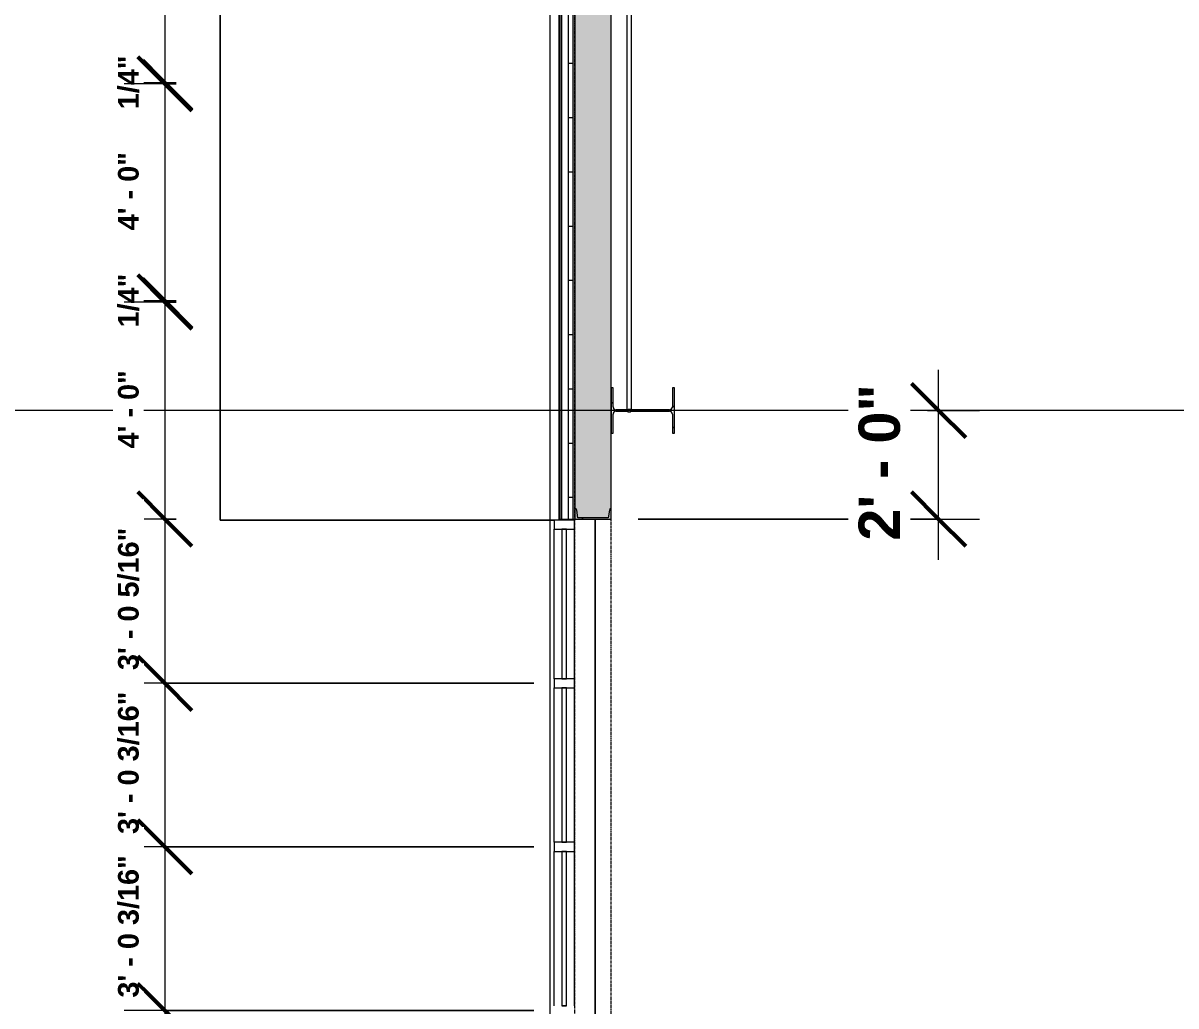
# Model space of a CAD drawing. Header units: inches. Extents: x 21592 to 24810, y -23179 to -20467.
# Drawn here: x 21939.6 to 22194.5, y -22240.5 to -22023.1 of the extents above; entities that cross this region are included whole.
import ezdxf

# ---------------------------------------------------------------- set-up
doc = ezdxf.new("R2010")
doc.units = ezdxf.units.IN
doc.header["$MEASUREMENT"] = 0
doc.linetypes.add('Grid Line 1_2_', pattern=[0.875, 0.5, -0.125, 0.125, -0.125])
for name, color, linetype, lineweight in [('A-ANNO-DIMS', 211, 'Continuous', 9), ('A-ANNO-DIMS-96', 211, 'Continuous', 9), ('A-FLOR', 192, 'Continuous', 20), ('A-GLAZ-CURT', 52, 'Continuous', 20), ('A-GLAZ-CWMG', 51, 'Continuous', 20), ('A-SITE-SWLK', 140, 'Continuous', 140), ('A-WALL', 113, 'Continuous', 20), ('A-WALL-PATT', 111, 'Continuous', 50), ('C-TOPO', 7, 'Continuous', 20), ('L-SITE-WALL', 31, 'Continuous', 20), ('S-BEAM', 12, 'Continuous', 20), ('S-COLS', 52, 'Continuous', 20), ('S-GRID', 1, 'Continuous', 9)]:
    doc.layers.add(name, color=color, linetype=linetype, lineweight=lineweight)
doc.styles.add('Arial_B', font='arialbd.ttf', dxfattribs={"height": 9.132806})
doc.styles.add('Arial_B_1', font='arialbd.ttf', dxfattribs={"height": 4.566403})
doc.dimstyles.new('OD_Dimension_1', dxfattribs={"dimscale": 12, "dimtxt": 9, "dimasz": 1, "dimexe": 0.75, "dimexo": 0.5, "dimgap": 0.5, "dimtad": 1, "dimdec": 4, "dimrnd": 0.0625, "dimzin": 3, "dimdsep": 46, "dimlunit": 4, "dimtxsty": 'Arial_B', "dimblk1": 'OBLIQUE', "dimblk2": 'OBLIQUE', "dimsah": 1, "dimcen": 0.09, "dimdle": 0.75, "dimazin": 0, "dimtfac": 1, "dimtdec": 4, "dimtix": 1, "dimtmove": 0, "dimatfit": 3, "dimfxl": 1, "dimtvp": 1, "dimtfill": 1, "dimfrac": 2, "dimtolj": 1, "dimtzin": 0, "dimlwd": 13, "dimlwe": 13, "dimarcsym": 2})
doc.dimstyles.new('OD_Dimension_2_1', dxfattribs={"dimscale": 12, "dimtxt": 4.5, "dimasz": 1, "dimexe": 0.75, "dimexo": 0.5, "dimgap": 0.375, "dimtad": 1, "dimdec": 4, "dimrnd": 0.0625, "dimzin": 3, "dimdsep": 46, "dimlunit": 4, "dimtxsty": 'Arial_B_1', "dimblk1": 'OBLIQUE', "dimblk2": 'OBLIQUE', "dimsah": 1, "dimcen": 0.09, "dimdle": 0.75, "dimazin": 0, "dimtfac": 1, "dimtdec": 4, "dimtix": 1, "dimtmove": 0, "dimatfit": 3, "dimfxl": 1, "dimtvp": 1, "dimtfill": 1, "dimfrac": 2, "dimtolj": 1, "dimtzin": 0, "dimlwd": 13, "dimlwe": 13, "dimarcsym": 2})
doc.dimstyles.new('OD_Dimension_2_2', dxfattribs={"dimscale": 12, "dimtxt": 4.5, "dimasz": 1, "dimexe": 0.75, "dimexo": 0.5, "dimgap": 0.375, "dimtad": 1, "dimdec": 4, "dimrnd": 0.0625, "dimzin": 3, "dimdsep": 46, "dimlunit": 4, "dimtxsty": 'Arial_B_1', "dimblk1": 'OBLIQUE', "dimblk2": 'OBLIQUE', "dimsah": 1, "dimcen": 0.09, "dimdle": 0.75, "dimazin": 0, "dimtfac": 1, "dimtdec": 4, "dimtix": 1, "dimtmove": 0, "dimatfit": 3, "dimfxl": 1, "dimtvp": 1, "dimtfill": 1, "dimfrac": 2, "dimtolj": 1, "dimtzin": 0, "dimlwd": 13, "dimlwe": 13, "dimarcsym": 2})
doc.dimstyles.new('OD_Dimension_2_4', dxfattribs={"dimscale": 12, "dimtxt": 4.5, "dimasz": 1, "dimexe": 0.75, "dimexo": 0.5, "dimgap": 0.375, "dimtad": 1, "dimdec": 4, "dimrnd": 0.0625, "dimzin": 3, "dimdsep": 46, "dimlunit": 4, "dimtxsty": 'Arial_B_1', "dimblk1": 'OBLIQUE', "dimblk2": 'OBLIQUE', "dimsah": 1, "dimcen": 0.09, "dimdle": 0.75, "dimazin": 0, "dimtfac": 1, "dimtdec": 4, "dimtix": 1, "dimtmove": 0, "dimatfit": 3, "dimfxl": 1, "dimtvp": 1, "dimtfill": 1, "dimfrac": 2, "dimtolj": 1, "dimtzin": 0, "dimlwd": 13, "dimlwe": 13, "dimarcsym": 2})
pattern_1 = [(45, (0, 0), (-9.503515, 9.503515), []), (45, (0, 14.4), (-9.503515, 9.503515), [])]

# ---------------------------------------------------------------- blocks, each defined once
blk = doc.blocks.new('Struct_Xcel_Sports Complex_rvt-1-Enlarged First Floor Plan _West_')
at = {"layer": 'A-FLOR', "color": 43, "lineweight": 13}
blk.add_line((22066.14, -22342.74), (22066.14, -22132.8), dxfattribs=at)
at = {"layer": 'L-SITE-WALL', "color": 43, "lineweight": 13}
for p, q in [((22058.14, -22133.05), (22058.14, -21722.68)), ((22066.14, -22132.8), (22066.14, -22342.74))]:
    blk.add_line(p, q, dxfattribs=at)
blk = doc.blocks.new('Round Bar - 1_-1267021-Enlarged First Floor Plan _West_')
at = {"layer": 'S-BEAM', "color": 43, "lineweight": 13}
for p, q in [((22073.14, -21867.69), (22073.14, -21988.94)), ((22074.14, -21988.94), (22074.14, -21867.69))]:
    blk.add_line(p, q, dxfattribs=at)
for centre, start_param, end_param in [((22073.64, -21867.69), 0, 3.141593), ((22073.64, -21867.69), 3.141593, 6.283185), ((22073.64, -22108.84), 3.616844, 5.733719)]:
    blk.add_ellipse(centre, major_axis=(0.5, 0), ratio=0.507473, start_param=start_param, end_param=end_param, dxfattribs=at)
blk = doc.blocks.new('Round Bar - 1_-1267063-Enlarged First Floor Plan _West_')
at = {"layer": 'S-BEAM', "color": 43, "lineweight": 13}
for p, q in [((22073.14, -21987.55), (22073.14, -22108.8)), ((22074.14, -22108.8), (22074.14, -21987.55))]:
    blk.add_line(p, q, dxfattribs=at)
for centre, start_param, end_param in [((22073.64, -21867.65), 1.451587, 1.690005), ((22073.64, -22108.8), 0, 3.141593), ((22073.64, -22108.8), 3.141593, 6.283185)]:
    blk.add_ellipse(centre, major_axis=(0.5, 0), ratio=0.507473, start_param=start_param, end_param=end_param, dxfattribs=at)
blk = doc.blocks.new('System Panel - INSULATED LOW-E GLAZING _SEE ELEVATIONS FOR U-FACTOR_ SHGC_ _ LT_-1142345-Enlarged First Floor Plan _West_')
at = {"layer": 'A-GLAZ-CURT', "color": 7}
for p, q in [((16.53125, 1.25), (-16.53125, 1.25)), ((-16.53125, 1.25), (-16.53125, 0.25)), ((-16.53125, 0.25), (16.53125, 0.25)), ((16.53125, 0.25), (16.53125, 1.25))]:
    blk.add_line(p, q, dxfattribs=at)
at = {"layer": 'A-GLAZ-CURT', "color": 10, "lineweight": 13}
for p, q in [((-16.53125, 0.25), (-16.53125, 1.25)), ((16.53125, 1.25), (-16.53125, 1.25)), ((-16.53125, 0.25), (16.53125, 0.25)), ((16.53125, 1.25), (16.53125, 0.25))]:
    blk.add_line(p, q, dxfattribs=at)
blk = doc.blocks.new('Rectangular Mullion - Exterior 2_ x 4_5_-1135311-Enlarged First Floor Plan _West_')
at = {"layer": 'A-GLAZ-CWMG', "color": 43, "lineweight": 13}
for p, q in [((22057.02, -22578.24), (22057.02, -22545.18)), ((22061.52, -22578.24), (22061.52, -22545.18))]:
    blk.add_line(p, q, dxfattribs=at)
blk = doc.blocks.new('Rectangular Mullion - Exterior 2_ x 4_5_-1142372-Enlarged First Floor Plan _West_')
at = {"layer": 'A-GLAZ-CWMG', "color": 7}
for p, q in [((0, 1.5), (-2, 1.5)), ((-2, 1.5), (-2, -3)), ((0, -3), (0, 1.5)), ((-2, -3), (0, -3))]:
    blk.add_line(p, q, dxfattribs=at)
blk = doc.blocks.new('System Panel - INSULATED LOW-E GLAZING _SEE ELEVATIONS FOR U-FACTOR_ SHGC_ _ LT_-827454-Enlarged First Floor Plan _West_')
at = {"layer": 'A-GLAZ-CURT', "color": 7}
for p, q in [((17.09375, 1.25), (-17.09375, 1.25)), ((-17.09375, 1.25), (-17.09375, 0.25)), ((-17.09375, 0.25), (17.09375, 0.25)), ((17.09375, 0.25), (17.09375, 1.25))]:
    blk.add_line(p, q, dxfattribs=at)
at = {"layer": 'A-GLAZ-CURT', "color": 10, "lineweight": 13}
for p, q in [((-17.09375, 0.25), (-17.09375, 1.25)), ((17.09375, 1.25), (-17.09375, 1.25)), ((-17.09375, 0.25), (17.09375, 0.25)), ((17.09375, 1.25), (17.09375, 0.25))]:
    blk.add_line(p, q, dxfattribs=at)
blk = doc.blocks.new('Rectangular Mullion - Exterior 2_ x 4_5_-V25-Enlarged First Floor Plan _West_')
at = {"layer": 'A-GLAZ-CWMG', "color": 43, "lineweight": 13}
for p, q in [((22057.02, -22204.3), (22057.02, -22170.12)), ((22061.52, -22204.3), (22061.52, -22170.12))]:
    blk.add_line(p, q, dxfattribs=at)
blk = doc.blocks.new('Rectangular Mullion - Exterior 2_ x 4_5_-1142343-Enlarged First Floor Plan _West_')
at = {"layer": 'A-GLAZ-CWMG', "color": 7}
for p, q in [((-1, 1.5), (1, 1.5)), ((-1, -3), (-1, 1.5)), ((1, 1.5), (1, -3)), ((1, -3), (-1, -3))]:
    blk.add_line(p, q, dxfattribs=at)
blk = doc.blocks.new('Rectangular Mullion - Exterior 2_ x 4_5_-1135330-Enlarged First Floor Plan _West_')
at = {"layer": 'A-GLAZ-CWMG', "color": 43, "lineweight": 13}
for p, q in [((22057.02, -22686.8), (22057.02, -22652.62)), ((22061.52, -22686.8), (22061.52, -22652.62))]:
    blk.add_line(p, q, dxfattribs=at)
blk = doc.blocks.new('DIMBLOCK60-Enlarged First Floor Plan _West_')
at = {"layer": 'A-ANNO-DIMS-96', "lineweight": 13}
for p, q in [((22142.05, -22141.8), (22142.05, -22099.8)), ((22139.56, -22108.8), (22151.05, -22108.8)), ((22142.05, -22108.8), (22139.56, -22108.8)), ((22075.64, -22132.8), (22151.05, -22132.8)), ((22142.05, -22132.8), (22075.64, -22132.8))]:
    blk.add_line(p, q, dxfattribs=at)
at = {"layer": 'A-ANNO-DIMS-96', "lineweight": 50}
for p, q in [((22142.05, -22108.8), (22136.05, -22102.8)), ((22142.05, -22108.8), (22148.05, -22114.8)), ((22142.05, -22132.8), (22136.05, -22126.8)), ((22142.05, -22132.8), (22148.05, -22138.8))]:
    blk.add_line(p, q, dxfattribs=at)
at = {"layer": 'A-ANNO-DIMS-96', "color": 0, "lineweight": 13, "insert": (22124.35, -22137.59), "char_height": 9.133, "width": 40.2857, "attachment_point": 1, "rotation": 90, "line_spacing_factor": 0.938532, "style": 'Arial_B', "bg_fill": 3, "box_fill_scale": 1.25, "bg_fill_color": 0, "bg_fill_transparency": 0}
blk.add_mtext('2\' - 0"', dxfattribs=at)
blk = doc.blocks.new('_Oblique')
at = {"color": 0, "linetype": 'ByBlock', "lineweight": -2}
blk.add_line((-0.5, -0.5), (0.5, 0.5), dxfattribs=at)
blk = doc.blocks.new('DIMBLOCK172-Enlarged First Floor Plan _West_')
at = {"layer": 'A-ANNO-DIMS-96', "lineweight": 50}
for p, q in [((21970.98, -21988.3), (21964.98, -21982.3)), ((21970.98, -21988.3), (21976.98, -21994.3)), ((21970.98, -22036.3), (21964.98, -22030.3)), ((21970.98, -22036.3), (21976.98, -22042.3))]:
    blk.add_line(p, q, dxfattribs=at)
at = {"layer": 'A-ANNO-DIMS-96', "lineweight": 13}
for p, q in [((21973.46, -21988.3), (21961.98, -21988.3)), ((21970.98, -21988.3), (21970.98, -22036.3)), ((21970.98, -21988.3), (21973.46, -21988.3)), ((21973.46, -22036.3), (21961.98, -22036.3)), ((21970.98, -22036.3), (21973.46, -22036.3))]:
    blk.add_line(p, q, dxfattribs=at)
at = {"layer": 'A-ANNO-DIMS-96', "color": 0, "lineweight": 13, "insert": (21960.63, -22020.7), "char_height": 4.566, "width": 20.1429, "attachment_point": 1, "rotation": 90, "line_spacing_factor": 0.938532, "style": 'Arial_B_1', "bg_fill": 3, "box_fill_scale": 1.25, "bg_fill_color": 0, "bg_fill_transparency": 0}
blk.add_mtext('4\' - 0"', dxfattribs=at)
blk = doc.blocks.new('DIMBLOCK173-Enlarged First Floor Plan _West_')
at = {"layer": 'A-ANNO-DIMS-96', "lineweight": 50}
for p, q in [((21970.98, -22036.3), (21964.98, -22030.3)), ((21970.98, -22036.55), (21964.98, -22030.55)), ((21970.98, -22036.3), (21976.98, -22042.3)), ((21970.98, -22036.55), (21976.98, -22042.55))]:
    blk.add_line(p, q, dxfattribs=at)
at = {"layer": 'A-ANNO-DIMS-96', "lineweight": 13}
for p, q in [((21973.46, -22036.3), (21961.98, -22036.3)), ((21973.46, -22036.55), (21961.98, -22036.55)), ((21970.98, -22036.3), (21970.98, -22036.55)), ((21970.98, -22036.3), (21973.46, -22036.3)), ((21970.98, -22036.55), (21973.46, -22036.55))]:
    blk.add_line(p, q, dxfattribs=at)
at = {"layer": 'A-ANNO-DIMS-96', "color": 0, "lineweight": 13, "insert": (21960.63, -22042.18), "char_height": 4.566, "width": 13.8, "attachment_point": 1, "rotation": 90, "line_spacing_factor": 0.938532, "style": 'Arial_B_1', "bg_fill": 3, "box_fill_scale": 1.25, "bg_fill_color": 0, "bg_fill_transparency": 0}
blk.add_mtext('1/4"', dxfattribs=at)
blk = doc.blocks.new('DIMBLOCK174-Enlarged First Floor Plan _West_')
at = {"layer": 'A-ANNO-DIMS-96', "lineweight": 50}
for p, q in [((21970.98, -22036.55), (21964.98, -22030.55)), ((21970.98, -22036.55), (21976.98, -22042.55)), ((21970.98, -22084.55), (21964.98, -22078.55)), ((21970.98, -22084.55), (21976.98, -22090.55))]:
    blk.add_line(p, q, dxfattribs=at)
at = {"layer": 'A-ANNO-DIMS-96', "lineweight": 13}
for p, q in [((21973.46, -22036.55), (21961.98, -22036.55)), ((21970.98, -22036.55), (21970.98, -22084.55)), ((21970.98, -22036.55), (21973.46, -22036.55)), ((21973.46, -22084.55), (21961.98, -22084.55)), ((21970.98, -22084.55), (21973.46, -22084.55))]:
    blk.add_line(p, q, dxfattribs=at)
at = {"layer": 'A-ANNO-DIMS-96', "color": 0, "lineweight": 13, "insert": (21960.63, -22068.95), "char_height": 4.566, "width": 20.1429, "attachment_point": 1, "rotation": 90, "line_spacing_factor": 0.938532, "style": 'Arial_B_1', "bg_fill": 3, "box_fill_scale": 1.25, "bg_fill_color": 0, "bg_fill_transparency": 0}
blk.add_mtext('4\' - 0"', dxfattribs=at)
blk = doc.blocks.new('DIMBLOCK175-Enlarged First Floor Plan _West_')
at = {"layer": 'A-ANNO-DIMS-96', "lineweight": 50}
for p, q in [((21970.98, -22084.55), (21964.98, -22078.55)), ((21970.98, -22084.8), (21964.98, -22078.8)), ((21970.98, -22084.55), (21976.98, -22090.55)), ((21970.98, -22084.8), (21976.98, -22090.8))]:
    blk.add_line(p, q, dxfattribs=at)
at = {"layer": 'A-ANNO-DIMS-96', "lineweight": 13}
for p, q in [((21973.46, -22084.55), (21961.98, -22084.55)), ((21973.46, -22084.8), (21961.98, -22084.8)), ((21970.98, -22084.55), (21970.98, -22084.8)), ((21970.98, -22084.55), (21973.46, -22084.55)), ((21970.98, -22084.8), (21973.46, -22084.8))]:
    blk.add_line(p, q, dxfattribs=at)
at = {"layer": 'A-ANNO-DIMS-96', "color": 0, "lineweight": 13, "insert": (21960.63, -22090.43), "char_height": 4.566, "width": 13.8, "attachment_point": 1, "rotation": 90, "line_spacing_factor": 0.938532, "style": 'Arial_B_1', "bg_fill": 3, "box_fill_scale": 1.25, "bg_fill_color": 0, "bg_fill_transparency": 0}
blk.add_mtext('1/4"', dxfattribs=at)
blk = doc.blocks.new('DIMBLOCK176-Enlarged First Floor Plan _West_')
at = {"layer": 'A-ANNO-DIMS-96', "lineweight": 50}
for p, q in [((21970.98, -22084.8), (21964.98, -22078.8)), ((21970.98, -22084.8), (21976.98, -22090.8)), ((21970.98, -22132.8), (21964.98, -22126.8)), ((21970.98, -22132.8), (21976.98, -22138.8))]:
    blk.add_line(p, q, dxfattribs=at)
at = {"layer": 'A-ANNO-DIMS-96', "lineweight": 13}
for p, q in [((21973.46, -22084.8), (21961.98, -22084.8)), ((21970.98, -22084.8), (21970.98, -22132.8)), ((21970.98, -22084.8), (21973.46, -22084.8)), ((21973.46, -22132.8), (21961.98, -22132.8)), ((21970.98, -22132.8), (21973.46, -22132.8))]:
    blk.add_line(p, q, dxfattribs=at)
at = {"layer": 'A-ANNO-DIMS-96', "color": 0, "lineweight": 13, "insert": (21960.63, -22117.2), "char_height": 4.566, "width": 20.1429, "attachment_point": 1, "rotation": 90, "line_spacing_factor": 0.938532, "style": 'Arial_B_1', "bg_fill": 3, "box_fill_scale": 1.25, "bg_fill_color": 0, "bg_fill_transparency": 0}
blk.add_mtext('4\' - 0"', dxfattribs=at)
blk = doc.blocks.new('DIMBLOCK177-Enlarged First Floor Plan _West_')
at = {"layer": 'A-ANNO-DIMS-96', "lineweight": 50}
for p, q in [((21970.98, -22132.8), (21964.98, -22126.8)), ((21970.98, -22132.8), (21976.98, -22138.8)), ((21970.98, -22169.12), (21964.98, -22163.12)), ((21970.98, -22169.12), (21976.98, -22175.12))]:
    blk.add_line(p, q, dxfattribs=at)
at = {"layer": 'A-ANNO-DIMS-96', "lineweight": 13}
for p, q in [((21973.46, -22132.8), (21961.98, -22132.8)), ((21970.98, -22132.8), (21970.98, -22169.12)), ((21970.98, -22132.8), (21973.46, -22132.8)), ((22052.52, -22169.12), (21961.98, -22169.12)), ((21970.98, -22169.12), (22052.52, -22169.12))]:
    blk.add_line(p, q, dxfattribs=at)
at = {"layer": 'A-ANNO-DIMS-96', "color": 0, "lineweight": 13, "insert": (21960.63, -22166.21), "char_height": 4.5664, "width": 36.6, "attachment_point": 1, "rotation": 90, "line_spacing_factor": 0.938532, "style": 'Arial_B_1', "bg_fill": 3, "box_fill_scale": 1.25, "bg_fill_color": 0, "bg_fill_transparency": 0}
blk.add_mtext('3\' - 0 5/16"', dxfattribs=at)
blk = doc.blocks.new('DIMBLOCK178-Enlarged First Floor Plan _West_')
at = {"layer": 'A-ANNO-DIMS-96', "lineweight": 50}
for p, q in [((21970.98, -22169.12), (21964.98, -22163.12)), ((21970.98, -22169.12), (21976.98, -22175.12)), ((21970.98, -22205.3), (21964.98, -22199.3)), ((21970.98, -22205.3), (21976.98, -22211.3))]:
    blk.add_line(p, q, dxfattribs=at)
at = {"layer": 'A-ANNO-DIMS-96', "lineweight": 13}
for p, q in [((22052.52, -22169.12), (21961.98, -22169.12)), ((21970.98, -22169.12), (21970.98, -22205.3)), ((21970.98, -22169.12), (22052.52, -22169.12)), ((22052.52, -22205.3), (21961.98, -22205.3)), ((21970.98, -22205.3), (22052.52, -22205.3))]:
    blk.add_line(p, q, dxfattribs=at)
at = {"layer": 'A-ANNO-DIMS-96', "color": 0, "lineweight": 13, "insert": (21960.63, -22202.46), "char_height": 4.5664, "width": 36.6, "attachment_point": 1, "rotation": 90, "line_spacing_factor": 0.938532, "style": 'Arial_B_1', "bg_fill": 3, "box_fill_scale": 1.25, "bg_fill_color": 0, "bg_fill_transparency": 0}
blk.add_mtext('3\' - 0 3/16"', dxfattribs=at)
blk = doc.blocks.new('DIMBLOCK179-Enlarged First Floor Plan _West_')
at = {"layer": 'A-ANNO-DIMS-96', "lineweight": 50}
for p, q in [((21970.98, -22205.3), (21964.98, -22199.3)), ((21970.98, -22205.3), (21976.98, -22211.3)), ((21970.98, -22241.49), (21964.98, -22235.49)), ((21970.98, -22241.49), (21976.98, -22247.49))]:
    blk.add_line(p, q, dxfattribs=at)
at = {"layer": 'A-ANNO-DIMS-96', "lineweight": 13}
for p, q in [((22052.52, -22205.3), (21961.98, -22205.3)), ((21970.98, -22205.3), (21970.98, -22241.49)), ((21970.98, -22205.3), (22052.52, -22205.3)), ((22052.52, -22241.49), (21961.98, -22241.49)), ((21970.98, -22241.49), (22052.52, -22241.49))]:
    blk.add_line(p, q, dxfattribs=at)
at = {"layer": 'A-ANNO-DIMS-96', "color": 0, "lineweight": 13, "insert": (21960.63, -22238.65), "char_height": 4.5664, "width": 36.6, "attachment_point": 1, "rotation": 90, "line_spacing_factor": 0.938532, "style": 'Arial_B_1', "bg_fill": 3, "box_fill_scale": 1.25, "bg_fill_color": 0, "bg_fill_transparency": 0}
blk.add_mtext('3\' - 0 3/16"', dxfattribs=at)
blk = doc.blocks.new('DIMBLOCK180-Enlarged First Floor Plan _West_')
at = {"layer": 'A-ANNO-DIMS-96', "lineweight": 50}
for p, q in [((21970.98, -22241.49), (21964.98, -22235.49)), ((21970.98, -22241.49), (21976.98, -22247.49)), ((21970.98, -22313.87), (21964.98, -22307.87)), ((21970.98, -22313.87), (21976.98, -22319.87))]:
    blk.add_line(p, q, dxfattribs=at)
at = {"layer": 'A-ANNO-DIMS-96', "lineweight": 13}
for p, q in [((22052.52, -22241.49), (21961.98, -22241.49)), ((21970.98, -22241.49), (21970.98, -22313.87)), ((21970.98, -22241.49), (22052.52, -22241.49)), ((22052.52, -22313.87), (21961.98, -22313.87)), ((21970.98, -22313.87), (22052.52, -22313.87))]:
    blk.add_line(p, q, dxfattribs=at)
at = {"layer": 'A-ANNO-DIMS-96', "color": 0, "lineweight": 13, "insert": (21960.63, -22291.21), "char_height": 4.5664, "width": 32.4857, "attachment_point": 1, "rotation": 90, "line_spacing_factor": 0.938532, "style": 'Arial_B_1', "bg_fill": 3, "box_fill_scale": 1.25, "bg_fill_color": 0, "bg_fill_transparency": 0}
blk.add_mtext('6\' - 0 3/8"', dxfattribs=at)

msp = doc.modelspace()

# ---------------------------------------------------------------- hatches: boundary and pattern name
at = {"layer": 'A-WALL-PATT', "lineweight": 9}
h = msp.add_hatch(dxfattribs=at)
h.set_pattern_fill('FP_10', color=8, style=0, pattern_type=2)
h.set_pattern_definition([(0, (0, 0), (0, 12), []), (90, (0, 0), (-12, 7e-16), [])])
h.paths.add_polyline_path([(22061.14023, -22132.80281), (22061.14023, -21722.92781), (22060.14023, -21722.92781), (22060.14023, -22132.80281)], flags=0)
h = msp.add_hatch(dxfattribs=at)
h.set_pattern_fill('FP_9', color=8, style=0, pattern_type=2)
h.set_pattern_definition([(0, (0, 0), (15.36, 3.84), [1.267, -10.253, 1.267, -10.253, -61.44]), (0, (0, 0), (15.36, 3.84), [-23.04, 1.267, -21.773, 1.267, -10.253, -26.88]), (0, (0, 0), (15.36, 3.84), [-57.6, 1.267, -6.413, 1.267, -17.933]), (120, (5.76, 1.92), (-11.00553755, 11.3821502), [1.267, -10.253, 1.267, -10.253, -61.44]), (120, (5.76, 1.92), (-11.00553755, 11.3821502), [-23.04, 1.267, -21.773, 1.267, -10.253, -26.88]), (120, (5.76, 1.92), (-11.00553755, 11.3821502), [-57.6, 1.267, -6.413, 1.267, -17.933]), (240, (7.68, 9.6), (-4.35446245, -15.2221502), [1.267, -10.253, 1.267, -10.253, -61.44]), (240, (7.68, 9.6), (-4.35446245, -15.2221502), [-23.04, 1.267, -21.773, 1.267, -10.253, -26.88]), (240, (7.68, 9.6), (-4.35446245, -15.2221502), [-57.6, 1.267, -6.413, 1.267, -17.933])])
h.paths.add_polyline_path([(22061.14023, -22132.80281), (22061.64023, -22132.80281), (22061.64023, -21722.92781), (22061.14023, -21722.92781), (22061.14023, -22123.73567)], flags=0)
h = msp.add_hatch(dxfattribs=at)
h.set_pattern_fill('FP_7', color=8, style=0, pattern_type=2)
h.set_pattern_definition([(161.57, (0.48, 0.48), (-3.839953776, -1.544e-05), [0, -27.322, 3.034, 0]), (18.43, (-0.48, 0.48), (-3.839953776, 1.544e-05), [0, -27.322, 3.034, 0]), (108.43, (0.48, 0.48), (1.919622, -9.60052459), [9.106, -21.25]), (71.57, (-0.48, 0.48), (1.919622, 9.60052459), [9.106, -21.25])])
h.paths.add_polyline_path([(22069.64023, -22132.80281), (22069.64023, -21722.92781), (22061.64023, -21722.92781), (22061.64023, -22132.80281)], flags=0)
at = {"layer": 'S-COLS', "lineweight": 9}
h = msp.add_hatch(dxfattribs=at)
h.set_pattern_fill('FP_6', color=8, style=0, pattern_type=2)
h.set_pattern_definition(pattern_1)
h.paths.add_polyline_path([(22070.07382, -22113.80281), (22070.07382, -22109.63875), (22070.27633, -22109.14985), (22070.76523, -22108.94734), (22073.26375, -22108.94734), (22073.14023, -22108.76019), (22073.14023, -22108.65828), (22070.76523, -22108.65828), (22070.27633, -22108.45577), (22070.07382, -22107.96687), (22070.07382, -22103.80281), (22069.64023, -22103.80281), (22069.64023, -22113.80281)], flags=0)
h.paths.add_polyline_path([(22083.20663, -22113.80281), (22083.64023, -22113.80281), (22083.64023, -22103.80281), (22083.20663, -22103.80281), (22083.20663, -22107.96687), (22083.00412, -22108.45577), (22082.51523, -22108.65828), (22074.14023, -22108.65828), (22074.11099, -22108.83182), (22074.067, -22108.94734), (22082.51523, -22108.94734), (22083.00412, -22109.14985), (22083.20663, -22109.63875)], flags=0)
h = msp.add_hatch(dxfattribs=at)
h.set_pattern_fill('FP_6', color=8, style=0, pattern_type=2)
h.set_pattern_definition(pattern_1)
h.paths.add_polyline_path([(22069.64023, -22132.80281), (22069.64023, -22130.46281), (22069.36445, -22130.57704), (22069.25023, -22130.85281), (22068.98937, -22132.49981), (22062.29108, -22132.49981), (22062.03023, -22130.85281), (22061.916, -22130.57704), (22061.64023, -22130.46281), (22061.64023, -22132.80281)], flags=0)

# ---------------------------------------------------------------- linework, layer by layer
at = {"layer": 'A-SITE-SWLK', "color": 43, "lineweight": 13}
for p, q in [((21983.23523, -21722.92781), (21983.23523, -22133.05281)), ((21983.23523, -22133.05281), (22057.01523, -22133.05281))]:
    msp.add_line(p, q, dxfattribs=at)
at = {"layer": 'A-WALL', "color": 7}
for p, q in [((22058.32773, -21722.92781), (22058.32773, -22132.80281)), ((22058.64023, -21722.92781), (22058.64023, -22132.80281)), ((22060.14023, -21722.92781), (22060.14023, -22132.80281)), ((22061.14023, -21722.92781), (22061.14023, -22132.80281)), ((22061.64023, -21722.92781), (22061.64023, -22132.80281)), ((22069.64023, -22132.80281), (22069.64023, -21722.92781)), ((22058.32773, -22132.80281), (22069.64023, -22132.80281))]:
    msp.add_line(p, q, dxfattribs=at)
at = {"layer": 'C-TOPO', "color": 43, "lineweight": 13}
for p, q in [((21983.23535, -21722.92822), (21983.23535, -22133.05225)), ((21983.23535, -22133.05225), (21983.23535, -21722.92822)), ((21983.23535, -22133.05225), (22057.01523, -22133.05225)), ((22057.01523, -22133.05225), (21983.23535, -22133.05225))]:
    msp.add_line(p, q, dxfattribs=at)
at = {"layer": 'L-SITE-WALL', "color": 43, "lineweight": 13}
for p, q in [((22056.14023, -22800.80281), (22056.14023, -20889.55281)), ((22058.14023, -21722.67781), (22058.14023, -22133.05281))]:
    msp.add_line(p, q, dxfattribs=at)
at = {"layer": 'S-COLS', "color": 7}
for p, q in [((22070.07382, -22103.80281), (22069.64023, -22103.80281)), ((22069.64023, -22103.80281), (22069.64023, -22113.80281)), ((22070.07382, -22107.96687), (22070.07382, -22103.80281)), ((22083.64023, -22103.80281), (22083.20663, -22103.80281)), ((22083.20663, -22103.80281), (22083.20663, -22107.96687)), ((22083.64023, -22113.80281), (22083.64023, -22103.80281)), ((22070.07382, -22113.80281), (22070.07382, -22109.63875)), ((22073.14023, -22108.65828), (22070.76523, -22108.65828)), ((22070.76523, -22108.94734), (22073.26375, -22108.94734)), ((22074.0167, -22108.94734), (22082.51523, -22108.94734)), ((22082.51523, -22108.65828), (22074.14023, -22108.65828)), ((22083.20663, -22109.63875), (22083.20663, -22113.80281)), ((22069.64023, -22113.80281), (22070.07382, -22113.80281)), ((22083.20663, -22113.80281), (22083.64023, -22113.80281)), ((22061.64023, -22130.46281), (22061.64023, -22132.80281)), ((22062.29108, -22132.49981), (22062.03023, -22130.85281)), ((22068.98937, -22132.49981), (22062.29108, -22132.49981)), ((22069.25023, -22130.85281), (22068.98937, -22132.49981)), ((22069.64023, -22132.80281), (22069.64023, -22130.46281)), ((22061.64023, -22132.80281), (22069.64023, -22132.80281))]:
    msp.add_line(p, q, dxfattribs=at)
for centre, radius, start, end in [((22070.76523, -22107.96687), 0.69141, 180, 270), ((22070.76523, -22109.63875), 0.69141, 90, 180), ((22082.51523, -22107.96687), 0.69141, 270, 0), ((22082.51523, -22109.63875), 0.69141, 0, 90), ((22061.64023, -22130.85281), 0.39, 0, 90), ((22069.64023, -22130.85281), 0.39, 90, 180)]:
    msp.add_arc(centre, radius, start, end, dxfattribs=at)
at = {"layer": 'S-GRID', "linetype": 'Grid Line 1_2_'}
for p, q in [((22069.64023, -23049.14903), (22069.64023, -20633.37408)), ((22061.64023, -22969.76788), (22061.64023, -20681.37408)), ((24479.10753, -22108.80281), (21657.56096, -22108.80281)), ((24742.78907, -22108.80281), (21790.20666, -22108.80281))]:
    msp.add_line(p, q, dxfattribs=at)

# ---------------------------------------------------------------- block references
at = {"layer": 'A-GLAZ-CURT', "color": 10, "lineweight": 13, "rotation": 270.0000000000001}
for name, p in [('System Panel - INSULATED LOW-E GLAZING _SEE ELEVATIONS FOR U-FACTOR_ SHGC_ _ LT_-1142345-Enlarged First Floor Plan _West_', (22058.51523, -22151.58406)), ('System Panel - INSULATED LOW-E GLAZING _SEE ELEVATIONS FOR U-FACTOR_ SHGC_ _ LT_-827454-Enlarged First Floor Plan _West_', (22058.51523, -22187.20906)), ('System Panel - INSULATED LOW-E GLAZING _SEE ELEVATIONS FOR U-FACTOR_ SHGC_ _ LT_-827454-Enlarged First Floor Plan _West_', (22058.51523, -22223.39656))]:
    msp.add_blockref(name, p, dxfattribs=at)
at = {"layer": 'A-GLAZ-CWMG', "color": 43, "lineweight": 13, "rotation": 90.00000000000006}
msp.add_blockref('Rectangular Mullion - Exterior 2_ x 4_5_-1142372-Enlarged First Floor Plan _West_', (22058.51523, -22133.05281), dxfattribs=at)
at = {"layer": 'A-GLAZ-CWMG', "color": 43, "lineweight": 13}
for name, p in [('Rectangular Mullion - Exterior 2_ x 4_5_-1135311-Enlarged First Floor Plan _West_', (0, 410.125)), ('Rectangular Mullion - Exterior 2_ x 4_5_-V25-Enlarged First Floor Plan _West_', (0, 0)), ('Rectangular Mullion - Exterior 2_ x 4_5_-1135330-Enlarged First Floor Plan _West_', (0, 446.3125))]:
    msp.add_blockref(name, p, dxfattribs=at)
at = {"layer": 'A-GLAZ-CWMG', "color": 43, "lineweight": 13, "extrusion": (0, 0, -1), "rotation": 269.9999999999999}
for p in [(-22058.51523, -22169.11531), (-22058.51523, -22205.30281)]:
    msp.add_blockref('Rectangular Mullion - Exterior 2_ x 4_5_-1142343-Enlarged First Floor Plan _West_', p, dxfattribs=at)
at = {"layer": 'S-BEAM', "color": 43, "lineweight": 13}
for name in ['Round Bar - 1_-1267063-Enlarged First Floor Plan _West_', 'Round Bar - 1_-1267021-Enlarged First Floor Plan _West_']:
    msp.add_blockref(name, (0, 0), dxfattribs=at)

# ---------------------------------------------------------------- dimensions: what is measured, and where the dimension line sits
at = {"layer": 'A-ANNO-DIMS', "lineweight": 13}
dim = msp.add_linear_dim(base=(21970.97768, -22036.30281), p1=(21979.46296, -21988.30281), p2=(21979.46296, -22036.30281), angle=90, dimstyle='OD_Dimension_2_4', override={"dimpost": '<>', "dimfxl": 48}, dxfattribs=at)
dim.commit()
dim.dimension.update_dxf_attribs({"geometry": 'DIMBLOCK172-Enlarged First Floor Plan _West_', "text_midpoint": (21964.14619, -22012.30281)})

# ---------------------------------------------------------------- next in the draw order: dimensions: what is measured, and where the dimension line sits
for base, p1, p2, dimstyle, override, picture, middle in [((21970.97768, -22036.55281), (21979.46296, -22036.30281), (21979.46296, -22036.55281), 'OD_Dimension_2_4', {"dimpost": '<>', "dimfxl": 0.25}, 'DIMBLOCK173-Enlarged First Floor Plan _West_', (21964.1166, -22036.42781)), ((22142.04936, -22108.80281), (22069.64023, -22132.80281), (22133.56407, -22108.80281), 'OD_Dimension_1', {"dimpost": '<>', "dimfxl": 68.280733}, 'DIMBLOCK60-Enlarged First Floor Plan _West_', (22131.38639, -22120.80281))]:
    dim = msp.add_linear_dim(base=base, p1=p1, p2=p2, angle=90, dimstyle=dimstyle, override=override, dxfattribs=at)
    dim.commit()
    dim.dimension.update_dxf_attribs({"geometry": picture, "text_midpoint": middle})

# ---------------------------------------------------------------- next in the draw order: dimensions: what is measured, and where the dimension line sits
dim = msp.add_linear_dim(base=(21970.97768, -22084.55281), p1=(21979.46296, -22036.55281), p2=(21979.46296, -22084.55281), angle=90, dimstyle='OD_Dimension_2_4', override={"dimpost": '<>', "dimfxl": 48}, dxfattribs=at)
dim.commit()
dim.dimension.update_dxf_attribs({"geometry": 'DIMBLOCK174-Enlarged First Floor Plan _West_', "text_midpoint": (21964.14619, -22060.55281)})

# ---------------------------------------------------------------- next in the draw order: dimensions: what is measured, and where the dimension line sits
dim = msp.add_linear_dim(base=(21970.97768, -22084.80281), p1=(21979.46296, -22084.55281), p2=(21979.46296, -22084.80281), angle=90, dimstyle='OD_Dimension_2_4', override={"dimpost": '<>', "dimfxl": 0.25}, dxfattribs=at)
dim.commit()
dim.dimension.update_dxf_attribs({"geometry": 'DIMBLOCK175-Enlarged First Floor Plan _West_', "text_midpoint": (21964.1166, -22084.67781)})

# ---------------------------------------------------------------- next in the draw order: dimensions: what is measured, and where the dimension line sits
dim = msp.add_linear_dim(base=(21970.97768, -22132.80281), p1=(21979.46296, -22084.80281), p2=(21979.46296, -22132.80281), angle=90, dimstyle='OD_Dimension_2_4', override={"dimpost": '<>', "dimfxl": 48}, dxfattribs=at)
dim.commit()
dim.dimension.update_dxf_attribs({"geometry": 'DIMBLOCK176-Enlarged First Floor Plan _West_', "text_midpoint": (21964.14619, -22108.80281)})

# ---------------------------------------------------------------- next in the draw order: dimensions: what is measured, and where the dimension line sits
dim = msp.add_linear_dim(base=(21970.97768, -22169.11531), p1=(21979.46296, -22132.80281), p2=(22058.51523, -22169.11531), angle=90, dimstyle='OD_Dimension_2_1', override={"dimpost": '<>', "dimfxl": 86.993441}, dxfattribs=at)
dim.commit()
dim.dimension.update_dxf_attribs({"geometry": 'DIMBLOCK177-Enlarged First Floor Plan _West_', "text_midpoint": (21964.1166, -22150.95906)})

# ---------------------------------------------------------------- next in the draw order: dimensions: what is measured, and where the dimension line sits
dim = msp.add_linear_dim(base=(21970.97768, -22205.30281), p1=(22058.51523, -22169.11531), p2=(22058.51523, -22205.30281), angle=90, dimstyle='OD_Dimension_2_2', override={"dimpost": '<>', "dimfxl": 36.1875}, dxfattribs=at)
dim.commit()
dim.dimension.update_dxf_attribs({"geometry": 'DIMBLOCK178-Enlarged First Floor Plan _West_', "text_midpoint": (21964.1166, -22187.20906)})

# ---------------------------------------------------------------- next in the draw order: dimensions: what is measured, and where the dimension line sits
dim = msp.add_linear_dim(base=(21970.97768, -22241.49031), p1=(22058.51523, -22205.30281), p2=(22058.51523, -22241.49031), angle=90, dimstyle='OD_Dimension_2_2', override={"dimpost": '<>', "dimfxl": 36.1875}, dxfattribs=at)
dim.commit()
dim.dimension.update_dxf_attribs({"geometry": 'DIMBLOCK179-Enlarged First Floor Plan _West_', "text_midpoint": (21964.1166, -22223.39656)})

# ---------------------------------------------------------------- next in the draw order: dimensions: what is measured, and where the dimension line sits
dim = msp.add_linear_dim(base=(21970.97768, -22313.86531), p1=(22058.51523, -22241.49031), p2=(22058.51523, -22313.86531), angle=90, dimstyle='OD_Dimension_2_2', override={"dimpost": '<>', "dimfxl": 72.375}, dxfattribs=at)
dim.commit()
dim.dimension.update_dxf_attribs({"geometry": 'DIMBLOCK180-Enlarged First Floor Plan _West_', "text_midpoint": (21964.11505, -22277.67781)})

# ---------------------------------------------------------------- next in the draw order: block references
at = {"lineweight": 5}
msp.add_blockref('Struct_Xcel_Sports Complex_rvt-1-Enlarged First Floor Plan _West_', (0, 0), dxfattribs=at)

doc.saveas('drawing.dxf')
